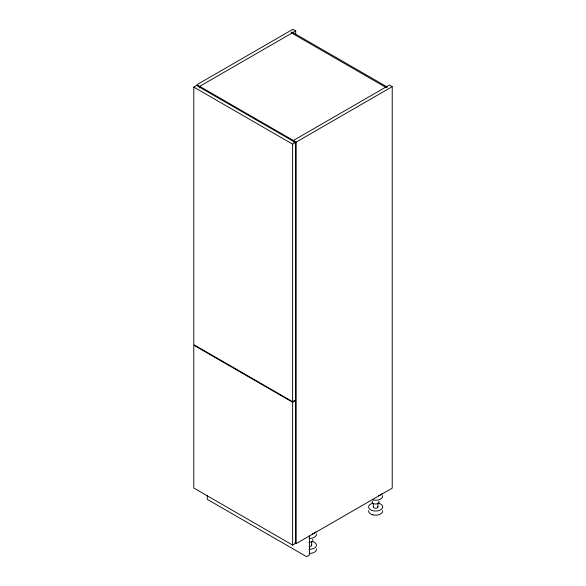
<?xml version="1.0" encoding="UTF-8"?>
<svg xmlns="http://www.w3.org/2000/svg" width="586" height="586" viewBox="0 0 586 586"><rect width="100%" height="100%" fill="white"/><g stroke="black" fill="none" stroke-linecap="round" stroke-linejoin="round"><path stroke-width="0.88" d="M193.776 87.087L196.596 85.461L295.439 142.53L295.439 400.07L292.626 401.688L193.776 344.619L193.776 87.087L292.626 144.156L295.439 142.53M295.688 34.581L295.688 30.926L199.658 86.369L199.658 87.995M295.688 30.926L292.875 29.3L196.845 84.743L296.186 142.098L392.224 86.655L392.224 488.16L296.186 543.603L294.78 542.79M292.626 402.267L295.439 400.641L295.439 543.456L292.626 545.083L193.776 488.013L193.776 345.198L292.626 402.267L292.626 545.083M372.952 514.882L374.732 515.16A7.047 4.065 0 0 0 382.643 510.596M392.224 86.655L389.404 85.029L293.374 140.479L293.374 142.303M377.911 502.986L377.911 507.124M373.355 503.455L373.355 506.773M311.686 541.222L311.686 545.361M309.43 535.956L309.43 555.074L306.617 556.7L207.276 499.345L207.276 495.705M296.186 142.098L296.186 543.603M292.626 144.156L292.626 401.688M378.329 503.176A7.069 4.08 0 0 1 381.252 509.424A7.069 4.08 0 0 1 370.037 509.439A7.069 4.08 0 0 1 372.916 503.184M377.758 506.443A2.293 1.326 0 0 1 375.633 508.274A2.293 1.326 0 0 1 373.516 506.436M378.9 501.198A3.531 2.036 0 0 1 375.626 504.019A3.531 2.036 0 0 1 372.374 501.191M382.643 495.646A7.069 4.08 0 0 1 372.945 499.939M373.004 514.911A7.047 4.065 0 0 1 368.675 510.618M382.16 493.566A7.069 4.08 0 0 1 378.351 495.763M312.096 541.413A7.069 4.08 0 0 1 316.308 546.057A7.069 4.08 0 0 1 309.115 549.258M311.525 544.68A2.293 1.326 0 0 1 309.115 546.496M312.675 539.442A3.531 2.036 0 0 1 308.954 542.24M316.411 533.883A7.069 4.08 0 0 1 309.115 538.483M316.411 548.833A7.047 4.065 0 0 1 309.115 553.44M315.927 531.802A7.069 4.08 0 0 1 312.126 534M292.128 32.12L291.139 32.691L386.342 87.658L387.339 87.087L292.128 32.12"/></g></svg>
